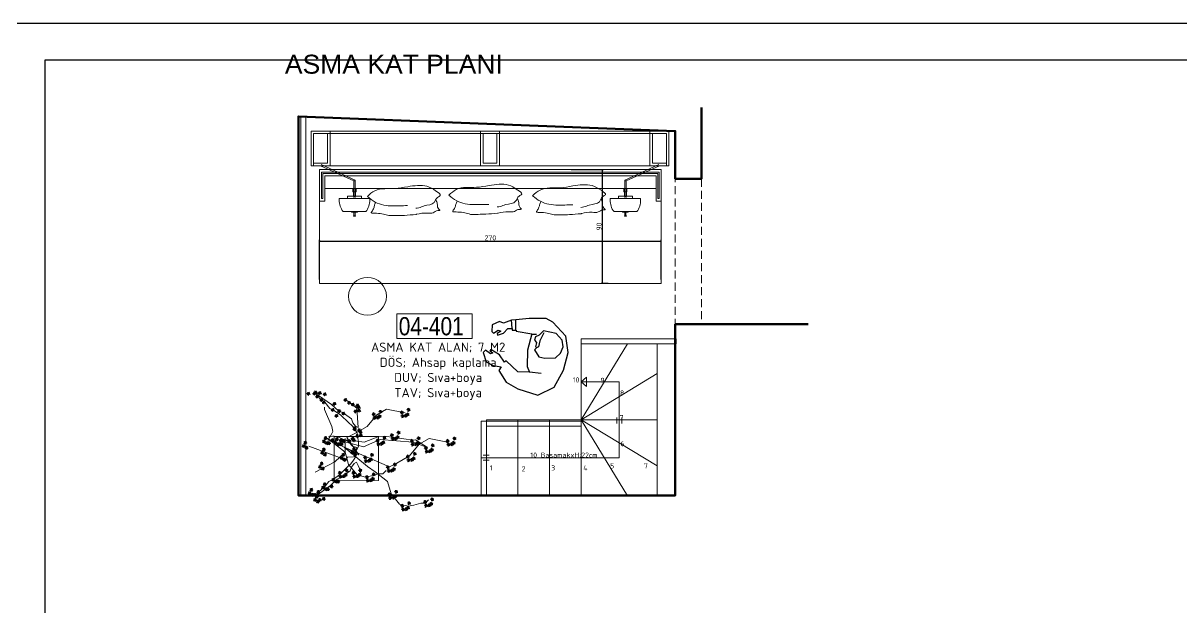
# Model space of a CAD drawing. Header units: inches. Extents: x -10121 to 9010, y 58067 to 62726.
# Drawn here: x -3031 to -2116, y 62264 to 62726 of the extents above; entities that cross this region are included whole.
import ezdxf

# ---------------------------------------------------------------- set-up
doc = ezdxf.new("R2010")
doc.units = ezdxf.units.IN
doc.linetypes.add('HIDDEN', pattern=[9.525, 6.35, -3.175])
for name, color, linetype, lineweight in [('A-DUVAR 0.50', 40, 'Continuous', 50), ('A-YAZI 0.15', 190, 'Continuous', 15), ('Auto-Aydinlatma', 50, 'Continuous', 13), ('Auto-Merdiven', 163, 'Continuous', 9), ('Auto-Mermer', 190, 'Continuous', 15), ('Auto-Metal', 71, 'Continuous', 18), ('Auto-Olcu', 33, 'Continuous', 15), ('Auto-Silik', 251, 'Continuous', 5), ('Auto-Silik_Cizgiler', 47, 'Continuous', 9), ('Auto-SilikCizgiler', 251, 'Continuous', 9), ('Auto-Tefris', 32, 'Continuous', 9), ('Auto-Yazi', 7, 'Continuous', 20), ('yazi mekan 020', 9, 'Continuous', 20)]:
    doc.layers.add(name, color=color, linetype=linetype, lineweight=lineweight)
doc.layers.add('S2000-025 Antet', color=7, linetype='Continuous')
doc.layers.add('tefriş - ince', color=9, linetype='Continuous')
doc.styles.add('1-20', font='isocpeur.ttf', dxfattribs={"height": 4})
doc.styles.get("Standard").update_dxf_attribs({"font": 'arial.ttf'})
doc.styles.add('swis721cnbt10', font='isocpeur.ttf', dxfattribs={"height": 10})
doc.styles.add('swis721cnbt20', font='swissck.ttf', dxfattribs={"height": 20})
doc.dimstyles.new('ölçü 1_20', dxfattribs={"dimtxt": 4, "dimasz": 1, "dimexe": 1, "dimexo": 3, "dimtad": 1, "dimdec": 0, "dimtxsty": '1-20', "dimblk": 'ARCHTICK', "dimcen": 1.5, "dimclrd": 256, "dimclre": 256, "dimclrt": 256, "dimadec": 0, "dimazin": 0, "dimtfac": 1, "dimtdec": 0, "dimtmove": 0, "dimatfit": 3, "dimldrblk": 'ARCHTICK', "dimfxl": 1, "dimlwd": -1, "dimlwe": -1, "dimarcsym": 0})

# ---------------------------------------------------------------- blocks, each defined once
blk = doc.blocks.new('KŞKLŞ')
at = {"layer": 'tefriş - ince'}
for p, q in [((25392.5, -39879.01), (25389.25, -39880.04)), ((25394.67, -39887), (25392.49, -39879.22)), ((25402.32, -39875.06), (25392.5, -39879.01)), ((25415.28, -39871.56), (25402.32, -39875.06)), ((25421.12, -39872.84), (25415.28, -39871.56)), ((25433.87, -39880.77), (25421.12, -39872.84)), ((25380.31, -39883.62), (25375.56, -39887.72)), ((25375.56, -39887.72), (25376.65, -39893.1)), ((25383.87, -39884.09), (25380.31, -39883.62)), ((25389.25, -39880.04), (25383.87, -39884.09)), ((25385.84, -39891.87), (25388.08, -39887.37)), ((25388.08, -39887.37), (25391.54, -39886.35)), ((25391.54, -39886.35), (25389.06, -39879.81)), ((25391.54, -39886.35), (25391.87, -39887.65)), ((25391.87, -39887.65), (25394.9, -39886.81)), ((25394.9, -39886.81), (25395.06, -39887.46)), ((25395.06, -39887.46), (25407.64, -39886.26)), ((25407.64, -39886.26), (25407.72, -39899.61)), ((25407.84, -39886.49), (25411.3, -39885.47)), ((25411.13, -39887.79), (25410.93, -39890.53)), ((25413.39, -39885.83), (25411.13, -39887.79)), ((25415.82, -39881.56), (25413.39, -39885.83)), ((25416.57, -39882.89), (25415.22, -39889.78)), ((25426.04, -39880.83), (25415.82, -39881.56)), ((25432.11, -39884.66), (25426.04, -39880.83)), ((25434.08, -39889.47), (25432.11, -39884.66)), ((25439.34, -39892.82), (25433.87, -39880.77)), ((25376.65, -39893.1), (25378.29, -39893.85)), ((25378.29, -39893.85), (25381.06, -39890.67)), ((25381.06, -39890.67), (25383.38, -39890.84)), ((25383.38, -39890.84), (25381.07, -39893.42)), ((25381.07, -39893.42), (25381.84, -39894.54)), ((25381.84, -39894.54), (25385.84, -39891.87)), ((25410.93, -39890.53), (25412.94, -39891.94)), ((25412.94, -39891.94), (25413.31, -39895.57)), ((25414.12, -39896.06), (25413.14, -39897.89)), ((25415.49, -39894.67), (25414.12, -39896.06)), ((25415.22, -39889.78), (25415.49, -39894.67)), ((25430.8, -39899.61), (25433.68, -39894.95)), ((25433.68, -39894.95), (25434.08, -39889.47)), ((25439.56, -39907.24), (25439.34, -39892.82)), ((25407.72, -39899.61), (25411.04, -39912.15)), ((25413.14, -39897.89), (25417.9, -39902.27)), ((25417.9, -39902.27), (25422.79, -39901.99)), ((25422.79, -39901.99), (25430.8, -39899.61)), ((25375.73, -39908.5), (25374.49, -39910.95)), ((25374.49, -39910.95), (25378.69, -39917.19)), ((25380.47, -39910.33), (25375.73, -39908.5)), ((25379.66, -39906.88), (25379.34, -39908.34)), ((25379.34, -39908.34), (25382.05, -39908.96)), ((25387.33, -39909.14), (25379.66, -39906.88)), ((25382.05, -39908.96), (25380.47, -39910.33)), ((25392.72, -39913.56), (25387.33, -39909.14)), ((25393.88, -39912.16), (25392.72, -39913.56)), ((25405.08, -39918.28), (25393.88, -39912.16)), ((25411.04, -39912.15), (25413.93, -39915.96)), ((25413.95, -39915.75), (25423.16, -39914.31)), ((25435.93, -39922.02), (25439.56, -39907.24)), ((25378.69, -39917.19), (25384.95, -39918.5)), ((25384.95, -39918.5), (25391.35, -39917.91)), ((25391.35, -39917.91), (25390.26, -39921.22)), ((25390.26, -39921.22), (25398.41, -39928.38)), ((25413.93, -39915.96), (25405.08, -39918.28)), ((25425.07, -39931.61), (25435.93, -39922.02)), ((25398.41, -39928.38), (25408.58, -39931.25)), ((25408.58, -39931.25), (25425.07, -39931.61))]:
    blk.add_line(p, q, dxfattribs=at)
blk = doc.blocks.new('_ARCHTICK')
at = {"color": 0, "linetype": 'ByBlock', "const_width": 0.15}
blk.add_lwpolyline([(-0.5, -0.5), (0.5, 0.5)], dxfattribs=at)
blk = doc.blocks.new('39')
at = {"layer": 'Auto-SilikCizgiler'}
for p, q in [((-12, 0), (-9, 0)), ((-11, 10), (-11, 7)), ((-10, 7), (-11, 10)), ((-11, 7), (-10, 5)), ((-5, 5), (-10, 7)), ((-10, 5), (-8, 4)), ((-9, 0), (-6, 0)), ((-8, 4), (-7, 4)), ((-7, 4), (-6, 2)), ((0, 0), (-7, -2)), ((-6, 10), (-5, 9)), ((-4, 10), (-6, 10)), ((-6, 2), (-4, 0)), ((-6, 0), (0, 0)), ((-5, 9), (-4, 7)), ((-3, 1), (-5, 5)), ((0, 0), (-5, -1)), ((-3, 8), (-4, 10)), ((-4, 7), (-3, 4)), ((-4, 0), (0, 0)), ((-2, 4), (-3, 8)), ((-3, 4), (0, 0)), ((0, 0), (-3, 1)), ((-3, -1), (0, 0)), ((0, 0), (-2, 4)), ((1, 15), (-1, 13)), ((-1, 13), (-1, 10)), ((-1, 10), (-1, 5)), ((-1, 5), (0, 2)), ((0, 0), (-1, -2)), ((0, 10), (1, 12)), ((1, 9), (0, 10)), ((7, 2), (0, 0)), ((0, 0), (4, 2)), ((0, 2), (0, 0)), ((0, 0), (2, 2)), ((6, -1), (0, 0)), ((0, 0), (6, 0)), ((0, 0), (1, -3)), ((0, -3), (0, 0)), ((1, 12), (1, 15)), ((2, 6), (1, 9)), ((2, 2), (2, 6)), ((4, 2), (6, 5)), ((6, 5), (8, 7)), ((6, 0), (10, 2)), ((9, 0), (6, -1)), ((10, 4), (7, 2)), ((8, 7), (10, 7)), ((13, 0), (9, 0)), ((10, 7), (10, 6)), ((10, 6), (10, 4)), ((10, 2), (14, 2)), ((15, 2), (13, 0)), ((14, 2), (15, 2)), ((-12, -6), (-13, -8)), ((-13, -8), (-11, -7)), ((-13, -8), (-13, -8)), ((-10, -1), (-12, 0)), ((-10, -4), (-12, -6)), ((-11, -7), (-7, -6)), ((-5, -1), (-10, -1)), ((-7, -2), (-10, -3)), ((-10, -3), (-10, -4)), ((-7, -6), (-6, -4)), ((-7, -13), (-6, -10)), ((-6, -12), (-7, -13)), ((-6, -4), (-3, -1)), ((-5, -5), (-6, -6)), ((-6, -6), (-5, -6)), ((-6, -10), (-5, -8)), ((-5, -10), (-6, -12)), ((-2, -3), (-5, -5)), ((-5, -6), (-2, -5)), ((-5, -8), (-3, -6)), ((-2, -8), (-5, -10)), ((-3, -6), (-1, -5)), ((-1, -2), (-2, -3)), ((-2, -5), (-1, -4)), ((1, -5), (-2, -8)), ((-1, -5), (1, -3)), ((-1, -4), (0, -3)), ((0, -1), (3, -3)), ((1, -3), (0, -1)), ((1, -3), (1, -5)), ((2, -6), (1, -4)), ((3, -9), (2, -6)), ((3, -3), (5, -6)), ((4, -11), (3, -9)), ((6, -13), (4, -11)), ((5, -6), (6, -10)), ((6, -10), (6, -13))]:
    blk.add_line(p, q, dxfattribs=at)
blk = doc.blocks.new('KJKJK')
at = {"layer": 'Auto-Silik_Cizgiler', "elevation": -25.3}
for points in [[(45042.7, -37852.1), (45047.8, -37872.8), (45058.6, -37880.2), (45075.2, -37884.5), (45088.8, -37894), (45096, -37899.8), (45097.3, -37955.6), (45105.9, -37922.4), (45107.7, -37912), (45111.7, -37894.8), (45122.8, -37885.2), (45129.3, -37871.5), (45127.4, -37861.8), (45123.5, -37856.5), (45118.1, -37850.2), (45116, -37845.9), (45111, -37843.9)], [(45091.5, -37955.8), (45087.9, -37935.9), (45072.3, -37922.2), (45059.4, -37887.7), (45057.8, -37870.1), (45055.9, -37885.8), (45057.3, -37887.9), (45067, -37919.4), (45070, -37925.2), (45082.6, -37937.5), (45086, -37947.9), (45089.5, -37954.9), (45089.8, -37965.9), (45091, -37970.8), (45091.8, -37972.5), (45094.3, -37976.3)], [(45033, -37909.6), (45038.2, -37930.2), (45048.9, -37937.6), (45065.5, -37941.9), (45079.1, -37951.5), (45086.3, -37957.2), (45098.3, -37936.6), (45096.2, -37979.8), (45098, -37969.5), (45102, -37952.2), (45113.1, -37942.7), (45119.6, -37928.9), (45117.7, -37919.2), (45113.8, -37913.9), (45108.4, -37907.7), (45106.3, -37903.3), (45101.3, -37901.3)], [(45047.9, -37977.5), (45051.4, -37961.3), (45070.5, -37950.7), (45070.3, -37953.8), (45068.2, -37958.3), (45065.1, -37961.5), (45063.8, -37967.7), (45063, -37972.1), (45062.9, -37978.6), (45059.9, -37988.7), (45056.6, -38006.4), (45054.6, -38009.4), (45056.8, -38009.3), (45057.7, -38007.1), (45058.1, -38005.6), (45058.9, -38004.5), (45060.4, -37999), (45060.6, -37996.6), (45064.8, -37988.5), (45064.8, -37982.7), (45066.2, -37974.3), (45070.1, -37962.9), (45071.8, -37957.3), (45074, -37952.7), (45074.8, -37951.7), (45076, -37949.7), (45077.5, -37948.5), (45079.9, -37946.9), (45085.3, -37943.2), (45089.8, -37941.3), (45095.5, -37941.4), (45097.8, -37942.2), (45101.9, -37940.4), (45102.8, -37941.4), (45106, -37947.3), (45109.6, -37947.6), (45113.4, -37992.2)], [(45092.6, -37975.7), (45095.3, -37975.1), (45097, -37975.3), (45098.3, -37975.2), (45093.9, -37974.8), (45089.3, -37974.5), (45086.9, -37974.3), (45082.1, -37978.1), (45068.2, -37993.7), (45066, -37994.6)]]:
    blk.add_lwpolyline(points, dxfattribs=at)
at = {"layer": 'Auto-Silik_Cizgiler'}
blk.add_lwpolyline([(45118.8, -37924.7), (45113.4, -37927.7), (45109.5, -37932.3), (45107, -37935.6), (45109.5, -37937.4), (45114.3, -37938.5), (45118.7, -37938.2), (45124.4, -37941.1), (45128.3, -37943.2), (45133.5, -37947.2), (45143.2, -37951.2), (45159, -37959.8), (45162.7, -37960.1), (45161.2, -37961.8), (45158.9, -37961.1), (45157.5, -37960.5), (45156.1, -37960.4), (45150.8, -37958.1), (45148.9, -37956.8), (45139.9, -37954.9), (45135.4, -37951.2), (45128, -37947), (45116.6, -37942.9), (45111.3, -37940.8), (45106.3, -37939.5), (45105.1, -37939.6), (45102.7, -37939.2), (45100.9, -37939.6), (45098.1, -37940.5), (45091.8, -37942.4), (45092.5, -37947.5), (45090.4, -37952.5), (45088.7, -37955.9), (45089.8, -37957.8), (45088.1, -37958.7), (45102, -37952.2), (45117.1, -37958), (45137, -37973.1)], dxfattribs=at)
at = {"layer": 'Auto-Silik_Cizgiler', "xscale": 0.1296, "yscale": 0.1296, "zscale": 0.1296}
for p, rotation in [((45108.9, -37840.5, -25.3), 356.7422745732944), ((45114, -37839.3, -25.3), 356.7422745732944), ((45116.2, -37840.5, -25.3), 356.7422745732944), ((45035.8, -37846.7), 356.7422745732944), ((45040.9, -37845.5), 356.7422745732944), ((45041.7, -37852.5), 356.7422745732944), ((45043.1, -37846.7), 356.7422745732944), ((45045, -37849.9), 356.7422745732944), ((45114.8, -37846.3, -25.3), 356.7422745732944), ((45118.2, -37843.7, -25.3), 356.7422745732944), ((45053.3, -37865.7, -25.3), 356.7422745732944), ((45058.4, -37864.5, -25.3), 356.7422745732944), ((45060.5, -37865.7, -25.3), 356.7422745732944), ((45062.5, -37868.9, -25.3), 356.7422745732944), ((45123.8, -37862.3, -25.3), 356.7422745732944), ((45128.9, -37861.1, -25.3), 356.7422745732944), ((45129.7, -37868, -25.3), 356.7422745732944), ((45131.1, -37862.3, -25.3), 356.7422745732944), ((45133, -37865.4, -25.3), 356.7422745732944), ((45059.2, -37871.5, -25.3), 356.7422745732944), ((45070.6, -37880.1, -25.3), 356.7422745732944), ((45075.8, -37878.9, -25.3), 356.7422745732944), ((45077.9, -37880.1, -25.3), 356.7422745732944), ((45118.2, -37880.9, -25.3), 356.7422745732944), ((45123.3, -37879.7, -25.3), 356.7422745732944), ((45125.5, -37880.9, -25.3), 356.7422745732944), ((45052.8, -37883.5, -25.3), 356.7422745732944), ((45057.9, -37882.3, -25.3), 356.7422745732944), ((45058.7, -37889.3, -25.3), 356.7422745732944), ((45060, -37883.5, -25.3), 356.7422745732944), ((45062, -37886.7, -25.3), 356.7422745732944), ((45076.6, -37885.9, -25.3), 356.7422745732944), ((45079.9, -37883.3, -25.3), 356.7422745732944), ((45096.4, -37894.1, -25.3), 356.7422745732944), ((45124.2, -37886.6, -25.3), 356.7422745732944), ((45127.5, -37884, -25.3), 356.7422745732944), ((45028.4, -37907.4, -25.3), 356.7422745732944), ((45033.6, -37906.2, -25.3), 356.7422745732944), ((45035.7, -37907.4, -25.3), 356.7422745732944), ((45056.6, -37906.7, -25.3), 356.7422745732944), ((45061.7, -37905.5, -25.3), 356.7422745732944), ((45063.9, -37906.7, -25.3), 356.7422745732944), ((45091.2, -37895.3, -25.3), 356.7422745732944), ((45097.2, -37901, -25.3), 356.7422745732944), ((45098.5, -37895.3, -25.3), 356.7422745732944), ((45100.5, -37898.4, -25.3), 356.7422745732944), ((45034.4, -37913.1, -25.3), 356.7422745732944), ((45037.7, -37910.5, -25.3), 356.7422745732944), ((45062.5, -37912.4, -25.3), 356.7422745732944), ((45065.8, -37909.9, -25.3), 356.7422745732944), ((45068.7, -37918.8, -25.3), 356.7422745732944), ((45073.9, -37917.6, -25.3), 356.7422745732944), ((45076, -37918.8, -25.3), 356.7422745732944), ((45111.2, -37912.2, -25.3), 356.7422745732944), ((45116.3, -37911, -25.3), 356.7422745732944), ((45117.2, -37917.9, -25.3), 356.7422745732944), ((45118.5, -37912.2, -25.3), 356.7422745732944), ((45120.5, -37915.4, -25.3), 356.7422745732944), ((45048.9, -37934), 356.7422745732944), ((45074.7, -37924.5, -25.3), 356.7422745732944), ((45078, -37921.9, -25.3), 356.7422745732944), ((45092.1, -37923.4, -25.3), 356.7422745732944), ((45097.2, -37922.2, -25.3), 356.7422745732944), ((45098, -37929.1, -25.3), 356.7422745732944), ((45099.4, -37923.4, -25.3), 356.7422745732944), ((45101.3, -37926.5, -25.3), 356.7422745732944), ((45113.4, -37927.9, -25.3), 356.7422745732944), ((45118.6, -37926.7, -25.3), 356.7422745732944), ((45119.4, -37933.7, -25.3), 356.7422745732944), ((45120.7, -37927.9, -25.3), 356.7422745732944), ((45122.7, -37931.1, -25.3), 356.7422745732944), ((45043.8, -37935.2), 356.7422745732944), ((45049.7, -37941), 356.7422745732944), ((45051.1, -37935.2), 356.7422745732944), ((45053, -37938.4), 356.7422745732944), ((45074.1, -37946, -25.3), 86.66096350184166), ((45077.2, -37944.1, -25.3), 86.66096350184166), ((45079.8, -37947.4, -25.3), 86.66096350184166), ((45094.9, -37944.3, -25.3), 317.8832189276011), ((45099.1, -37944.4, -25.3), 317.8832189276011), ((45099.6, -37940.7, -25.3), 317.8832189276011), ((45120.1, -37941.9, -25.3), 356.7422745732944), ((45125.2, -37940.7, -25.3), 356.7422745732944), ((45127.3, -37941.9, -25.3), 356.7422745732944), ((45129.3, -37945, -25.3), 356.7422745732944), ((45135.6, -37945.2), 317.8832189276011), ((45136.6, -37947.5), 317.8832189276011), ((45049.7, -37959.6, -25.3), 86.66096350184166), ((45052.9, -37957.7, -25.3), 86.66096350184166), ((45072.9, -37948.2, -25.3), 86.66096350184166), ((45072.9, -37953.7, -25.3), 86.66096350184166), ((45074.1, -37953.3, -25.3), 86.66096350184166), ((45084.5, -37950.8, -25.3), 86.66096350184166), ((45085.7, -37948.6, -25.3), 86.66096350184166), ((45089, -37953, -25.3), 57.80661504840518), ((45091.6, -37958.6, -25.3), 317.8832189276011), ((45091.6, -37960.5, -25.3), 96.66567069409844), ((45095.7, -37959.6, -25.3), 356.7422745732944), ((45096.4, -37960.9, -25.3), 317.8832189276011), ((45105.6, -37952.7, -25.3), 317.8832189276011), ((45109.7, -37952.7, -25.3), 317.8832189276011), ((45110.2, -37949, -25.3), 317.8832189276011), ((45126, -37947.6, -25.3), 356.7422745732944), ((45136.1, -37951.2), 317.8832189276011), ((45143.6, -37949.6), 317.8832189276011), ((45144.6, -37957.8), 317.8832189276011), ((45148.3, -37951.9), 317.8832189276011), ((45148.8, -37957.8), 317.8832189276011), ((45149.2, -37954.1), 317.8832189276011), ((45155.6, -37960.5, 25.3), 317.8832189276011), ((45160.1, -37951.7), 317.8832189276011), ((45161.1, -37959.9), 317.8832189276011), ((45163.2, -37955.2, -25.3), 356.7422745732944), ((45165.3, -37960), 317.8832189276011), ((45165.8, -37956.3), 317.8832189276011), ((45048.5, -37961.8, -25.3), 86.66096350184166), ((45049.7, -37966.9, -25.3), 86.66096350184166), ((45049.7, -37971.6, -25.3), 86.66096350184166), ((45055.4, -37961, -25.3), 86.66096350184166), ((45063.4, -37972.1, -25.3), 86.66096350184166), ((45092.7, -37966.8, -25.3), 317.8832189276011), ((45092.4, -37962.2, -25.3), 356.7422745732944), ((45095.9, -37970.7, -25.3), 317.8832189276011), ((45096.8, -37966.9, -25.3), 317.8832189276011), ((45097.3, -37963.2, -25.3), 317.8832189276011), ((45100.7, -37973, -25.3), 317.8832189276011), ((45114.2, -37971.5, -25.3), 317.8832189276011), ((45125.1, -37970.7), 317.8832189276011), ((45129.3, -37970.8), 317.8832189276011), ((45129.7, -37967.1), 317.8832189276011), ((45156.7, -37968.7, 25.3), 317.8832189276011), ((45160.4, -37962.8, 25.3), 317.8832189276011), ((45160.9, -37968.8, 25.3), 317.8832189276011), ((45161.3, -37965.1, 25.3), 317.8832189276011), ((45048.5, -37976.7, -25.3), 86.66096350184166), ((45057.8, -37986.1, -25.3), 86.66096350184166), ((45063, -37977.6, -25.3), 86.66096350184166), ((45064.8, -37984.9, -25.3), 86.66096350184166), ((45069.1, -37978.3, -25.3), 86.66096350184166), ((45097, -37978.9, -25.3), 317.8832189276011), ((45101.2, -37979, -25.3), 317.8832189276011), ((45101.6, -37975.3, -25.3), 317.8832189276011), ((45109.6, -37975.1, -25.3), 317.8832189276011), ((45113.8, -37975.2, -25.3), 317.8832189276011), ((45061.3, -37997.6, -25.3), 86.66096350184166), ((45111.5, -37997.4, -25.3), 317.8832189276011), ((45115.7, -37997.5, -25.3), 317.8832189276011), ((45116.1, -37993.8, -25.3), 317.8832189276011), ((45052.6, -38000.5), 86.66096350184166), ((45053.7, -38006.2, -25.3), 86.66096350184166), ((45055.2, -38010.8, -25.3), 86.66096350184166), ((45056.8, -38011.5, -25.3), 86.66096350184166), ((45058.5, -38007.3, -25.3), 86.66096350184166), ((45060, -38001.2, -25.3), 86.66096350184166), ((45059.8, -38017.6), 86.66096350184166)]:
    blk.add_blockref('39', p, dxfattribs=dict(at, rotation=rotation))

msp = doc.modelspace()

# ---------------------------------------------------------------- linework, layer by layer
msp.add_lwpolyline([(-3013.92, 62696.89), (-288.92, 62696.89), (-288.92, 60710.91), (-3013.92, 60710.91)], close=True)
at = {"layer": 'A-DUVAR 0.50'}
msp.add_lwpolyline([(-2494.84, 62659.07), (-2494.84, 62602.89), (-2515.66, 62602.89), (-2515.66, 62640.51), (-2813.61, 62652.19), (-2813.61, 62352.4), (-2515.66, 62352.4), (-2515.66, 62487.78), (-2494.84, 62487.78), (-2410.62, 62487.78)], dxfattribs=at)
at = {"layer": 'Auto-Aydinlatma'}
for points in [[(-2796.11, 62613.19), (-2769.71, 62601.17), (-2769.71, 62588.06)], [(-2795.71, 62614.06), (-2768.75, 62601.79), (-2768.75, 62588.06)], [(-2528.58, 62614.06), (-2555.54, 62601.79), (-2555.54, 62588.06)], [(-2528.18, 62613.19), (-2554.58, 62601.17), (-2554.58, 62588.06)]]:
    msp.add_lwpolyline(points, dxfattribs=at)
for points in [[(-2769.71, 62595.22), (-2768.75, 62595.22), (-2768.75, 62601.17), (-2769.71, 62601.17)], [(-2554.58, 62595.22), (-2555.54, 62595.22), (-2555.54, 62601.17), (-2554.58, 62601.17)], [(-2768.06, 62595.2), (-2770.44, 62595.2), (-2770.44, 62592.62), (-2768.06, 62592.62)], [(-2768.5, 62592.62), (-2770.01, 62592.62), (-2770.01, 62588.93), (-2768.5, 62588.93)], [(-2556.23, 62595.2), (-2553.85, 62595.2), (-2553.85, 62592.62), (-2556.23, 62592.62)], [(-2555.79, 62592.62), (-2554.29, 62592.62), (-2554.29, 62588.93), (-2555.79, 62588.93)], [(-2771.52, 62576.84), (-2766.98, 62576.84), (-2766.98, 62576.4), (-2771.52, 62576.4)], [(-2770.09, 62573.19), (-2768.41, 62573.19), (-2768.41, 62573.56), (-2770.09, 62573.56)], [(-2768.82, 62576.41), (-2769.68, 62576.41), (-2769.68, 62573.56), (-2768.82, 62573.56)], [(-2552.77, 62576.84), (-2557.31, 62576.84), (-2557.31, 62576.4), (-2552.77, 62576.4)], [(-2554.2, 62573.19), (-2555.88, 62573.19), (-2555.88, 62573.56), (-2554.2, 62573.56)], [(-2555.47, 62576.41), (-2554.61, 62576.41), (-2554.61, 62573.56), (-2555.47, 62573.56)]]:
    msp.add_lwpolyline(points, close=True, dxfattribs=at)
for points in [[(-2764.06, 62587.15, 0.173969), (-2763.65, 62588.3), (-2763.65, 62589.14), (-2774.85, 62589.14), (-2774.85, 62588.3, 0.173969), (-2774.44, 62587.15, 0.173969)], [(-2560.23, 62587.15, -0.173969), (-2560.64, 62588.3), (-2560.64, 62589.14), (-2549.44, 62589.14), (-2549.44, 62588.3, -0.173969), (-2549.85, 62587.15, -0.173969)]]:
    msp.add_lwpolyline(points, format="xyb", dxfattribs=at)
for points in [[(-2781.25, 62587.15), (-2757.25, 62587.15), (-2757.25, 62586.05, -0.181474), (-2760.25, 62576.86), (-2778.26, 62576.86, -0.181474), (-2781.25, 62586.05)], [(-2543.04, 62587.15), (-2567.04, 62587.15), (-2567.04, 62586.05, 0.181474), (-2564.04, 62576.86), (-2546.04, 62576.86, 0.181474), (-2543.04, 62586.05)]]:
    msp.add_lwpolyline(points, format="xyb", close=True, dxfattribs=at)
at = {"layer": 'Auto-Merdiven'}
for p, q in [((-2589.99, 62412.2), (-2553.47, 62472.2)), ((-2589.99, 62412.2), (-2529.99, 62448.72)), ((-2561.97, 62409.28), (-2561.97, 62413.92)), ((-2558.01, 62409.28), (-2558.01, 62413.92)), ((-2589.99, 62411.2), (-2664.99, 62411.2)), ((-2589.99, 62407.2), (-2664.99, 62407.2)), ((-2589.99, 62412.2), (-2529.99, 62375.68)), ((-2589.99, 62412.2), (-2553.47, 62352.2)), ((-2667.4, 62384.21), (-2662.86, 62384.21)), ((-2667.4, 62380.19), (-2662.86, 62380.19))]:
    msp.add_line(p, q, dxfattribs=at)
for points in [[(-2589.99, 62472.2), (-2514.99, 62472.2), (-2514.99, 62476.2), (-2589.99, 62476.2)], [(-2529.99, 62412.2), (-2589.99, 62412.2), (-2589.99, 62472.2), (-2529.99, 62472.2)], [(-2668.99, 62411.2), (-2668.99, 62352.4), (-2664.99, 62352.4), (-2664.99, 62411.2)], [(-2639.99, 62412.2), (-2664.99, 62412.2), (-2664.99, 62352.2), (-2639.99, 62352.2)], [(-2614.99, 62412.2), (-2639.99, 62412.2), (-2639.99, 62352.2), (-2614.99, 62352.2)], [(-2589.99, 62412.2), (-2614.99, 62412.2), (-2614.99, 62352.2), (-2589.99, 62352.2)], [(-2529.99, 62412.2), (-2589.99, 62412.2), (-2589.99, 62352.2), (-2529.99, 62352.2)]]:
    msp.add_lwpolyline(points, close=True, dxfattribs=at)
msp.add_lwpolyline([(-2669.42, 62382.2), (-2559.99, 62382.21), (-2559.99, 62442.2), (-2589.99, 62442.2), (-2585.76, 62438.59), (-2585.76, 62445.99), (-2589.99, 62442.2)], dxfattribs=at)
at = {"layer": 'Auto-Mermer'}
msp.add_line((-2813.61, 62652.19), (-2813.61, 62597.19), dxfattribs=at)
msp.add_lwpolyline([(-2515.66, 62640.51), (-2515.68, 62602.89), (-2494.84, 62602.89), (-2494.84, 62659.24)], dxfattribs=at)
at = {"layer": 'Auto-Metal'}
for p, q in [((-2811.61, 62652.19), (-2811.61, 62352.4)), ((-2807.61, 62652.19), (-2807.61, 62352.4))]:
    msp.add_line(p, q, dxfattribs=at)
at = {"layer": 'Auto-Silik', "linetype": 'HIDDEN'}
msp.add_line((-2494.84, 62602.89), (-2494.84, 62487.78), dxfattribs=at)
msp.add_lwpolyline([(-2813.61, 62352.4), (-2515.66, 62352.4), (-2515.66, 62640.51), (-2813.61, 62652.19)], close=True, dxfattribs=at)
at = {"layer": 'Auto-Tefris', "ltscale": 2}
for points in [[(-2803.61, 62640.51), (-2520.68, 62640.51), (-2520.68, 62613.19), (-2803.61, 62613.19)], [(-2803.61, 62640.51), (-2788.61, 62640.51), (-2788.61, 62613.19), (-2803.61, 62613.19)], [(-2801.61, 62638.51), (-2522.68, 62638.51), (-2522.68, 62613.19), (-2801.61, 62613.19)], [(-2801.61, 62638.51), (-2790.61, 62638.51), (-2790.61, 62615.19), (-2801.61, 62615.19)], [(-2669.65, 62640.51), (-2654.65, 62640.51), (-2654.65, 62613.19), (-2669.65, 62613.19)], [(-2667.65, 62638.51), (-2656.65, 62638.51), (-2656.65, 62615.19), (-2667.65, 62615.19)], [(-2520.68, 62640.51), (-2535.68, 62640.51), (-2535.68, 62613.19), (-2520.68, 62613.19)], [(-2522.68, 62638.51), (-2533.68, 62638.51), (-2533.68, 62615.19), (-2522.68, 62615.19)]]:
    msp.add_lwpolyline(points, close=True, dxfattribs=at)
for points in [[(-2792.83, 62585.1), (-2796.83, 62585.1), (-2796.83, 62610.1), (-2526.83, 62610.1), (-2526.83, 62585.1), (-2530.83, 62585.1), (-2530.83, 62605.1), (-2792.83, 62605.1), (-2792.83, 62593.1)], [(-2794.33, 62587.1), (-2795.33, 62587.1), (-2795.33, 62608.1), (-2528.33, 62608.1), (-2528.33, 62587.1), (-2529.33, 62587.1), (-2529.33, 62607.1), (-2794.33, 62607.1), (-2794.33, 62587.1)], [(-2796.83, 62520.1), (-2796.83, 62585.1), (-2792.83, 62585.1), (-2792.83, 62595.1), (-2530.83, 62595.1), (-2530.83, 62585.1), (-2526.83, 62585.1), (-2526.83, 62520.1), (-2796.83, 62520.1)]]:
    msp.add_lwpolyline(points, dxfattribs=at)
msp.add_circle((-2758.97, 62509.88), 15, dxfattribs=at)
for points, knots in [([(-2759.07, 62588.85), (-2757.19, 62590.56), (-2751.13, 62596.05), (-2738.18, 62594.27), (-2726.51, 62596.89), (-2713.2, 62598.5), (-2706.45, 62594.25), (-2699.87, 62589.72), (-2704.86, 62588.01), (-2705.82, 62582.05), (-2713.22, 62582.2), (-2717.76, 62579.9), (-2720.01, 62579.57), (-2720.84, 62579.51)], [0, 0, 0, 0, 7.417235, 23.845875, 35.190456, 50.827395, 59.37334, 63.750373, 66.372122, 71.210933, 79.605811, 84.073032, 86.599329, 86.599329, 86.599329, 86.599329]), ([(-2694.67, 62589.84), (-2692.79, 62591.55), (-2686.74, 62597.04), (-2673.78, 62595.26), (-2662.12, 62597.89), (-2648.8, 62599.49), (-2642.06, 62595.25), (-2635.47, 62590.72), (-2640.46, 62589), (-2641.43, 62583.05), (-2648.82, 62583.19), (-2653.36, 62580.9), (-2655.61, 62580.56), (-2656.44, 62580.51)], [0, 0, 0, 0, 7.417235, 23.845875, 35.190456, 50.827395, 59.37334, 63.750373, 66.372122, 71.210933, 79.605811, 84.073032, 86.599329, 86.599329, 86.599329, 86.599329]), ([(-2628.49, 62589.46), (-2626.61, 62591.17), (-2620.55, 62596.66), (-2607.6, 62594.88), (-2595.93, 62597.51), (-2582.62, 62599.11), (-2575.87, 62594.86), (-2569.29, 62590.34), (-2574.28, 62588.62), (-2575.24, 62582.67), (-2582.64, 62582.81), (-2587.18, 62580.52), (-2589.43, 62580.18), (-2590.26, 62580.13)], [0, 0, 0, 0, 7.417235, 23.845875, 35.190456, 50.827395, 59.37334, 63.750373, 66.372122, 71.210933, 79.605811, 84.073032, 86.599329, 86.599329, 86.599329, 86.599329]), ([(-2752.49, 62584.19), (-2752.88, 62583.28), (-2753.74, 62581.48), (-2753.88, 62579.07), (-2755.74, 62576.72), (-2756.33, 62575.52), (-2748.75, 62575.79), (-2744.82, 62574.48), (-2742.04, 62573.69)], [1.492091, 1.492091, 1.492091, 1.492091, 4.441551, 7.504219, 10.564863, 11.472428, 15.540776, 25.113013, 25.113013, 25.113013, 25.113013]), ([(-2720.67, 62574.57), (-2720.5, 62574.62), (-2717.65, 62575.4), (-2713.43, 62576.16), (-2707.01, 62575.13), (-2704.72, 62578.07), (-2700.81, 62577.33), (-2704.11, 62580.05), (-2703.4, 62583.03), (-2704.44, 62585.18), (-2705.05, 62586.2)], [49.128243, 49.128243, 49.128243, 49.128243, 49.699185, 58.372323, 63.242302, 67.378203, 69.004329, 71.208743, 74.891731, 78.316186, 78.316186, 78.316186, 78.316186]), ([(-2688.1, 62585.18), (-2688.48, 62584.28), (-2689.34, 62582.47), (-2689.48, 62580.07), (-2691.34, 62577.72), (-2691.93, 62576.51), (-2684.36, 62576.79), (-2680.42, 62575.48), (-2677.65, 62574.68)], [1.492091, 1.492091, 1.492091, 1.492091, 4.441551, 7.504219, 10.564863, 11.472428, 15.540776, 25.113013, 25.113013, 25.113013, 25.113013]), ([(-2656.28, 62575.56), (-2656.1, 62575.61), (-2653.25, 62576.39), (-2649.03, 62577.15), (-2642.61, 62576.12), (-2640.32, 62579.06), (-2636.41, 62578.33), (-2639.71, 62581.04), (-2639, 62584.03), (-2640.05, 62586.17), (-2640.66, 62587.2)], [49.128243, 49.128243, 49.128243, 49.128243, 49.699185, 58.372323, 63.242302, 67.378203, 69.004329, 71.208743, 74.891731, 78.316186, 78.316186, 78.316186, 78.316186]), ([(-2621.91, 62584.8), (-2622.3, 62583.9), (-2623.16, 62582.09), (-2623.3, 62579.69), (-2625.16, 62577.34), (-2625.75, 62576.13), (-2618.17, 62576.41), (-2614.24, 62575.1), (-2611.47, 62574.3)], [1.492091, 1.492091, 1.492091, 1.492091, 4.441551, 7.504219, 10.564863, 11.472428, 15.540776, 25.113013, 25.113013, 25.113013, 25.113013]), ([(-2590.09, 62575.18), (-2589.92, 62575.23), (-2587.07, 62576.01), (-2582.85, 62576.77), (-2576.43, 62575.74), (-2574.14, 62578.68), (-2570.23, 62577.95), (-2573.53, 62580.66), (-2572.82, 62583.65), (-2573.86, 62585.79), (-2574.47, 62586.82)], [49.128243, 49.128243, 49.128243, 49.128243, 49.699185, 58.372323, 63.242302, 67.378203, 69.004329, 71.208743, 74.891731, 78.316186, 78.316186, 78.316186, 78.316186])]:
    msp.add_open_spline(points, degree=3, knots=knots, dxfattribs=at)
for points in [[(-2759.07, 62588.85), (-2752.87, 62584.38), (-2738.88, 62581.36), (-2733.54, 62581.46), (-2727.31, 62581.59)], [(-2694.67, 62589.84), (-2688.47, 62585.38), (-2674.48, 62582.36), (-2669.15, 62582.46), (-2662.92, 62582.58)], [(-2628.49, 62589.46), (-2622.29, 62585), (-2608.3, 62581.98), (-2602.97, 62582.08), (-2596.74, 62582.2)], [(-2720.67, 62574.57), (-2729.85, 62573.88), (-2742.04, 62573.69)], [(-2656.28, 62575.56), (-2665.46, 62574.87), (-2677.65, 62574.68)], [(-2590.09, 62575.18), (-2599.27, 62574.49), (-2611.47, 62574.3)]]:
    msp.add_spline(points, degree=3, dxfattribs=at)
at = {"layer": 'Auto-Yazi'}
msp.add_lwpolyline([(-2785.35, 62398.96), (-2750.35, 62399.08), (-2750.22, 62364.08), (-2785.22, 62363.96)], close=True, dxfattribs=at)
at = {"layer": 'S2000-025 Antet'}
msp.add_lwpolyline([(-3048.92, 62725.91), (-278.92, 62725.91), (-278.92, 60685.91), (-3048.92, 60685.91)], close=True, dxfattribs=at)
at = {"layer": 'yazi mekan 020'}
msp.add_lwpolyline([(-2735.89, 62476.58), (-2676.15, 62476.58), (-2676.15, 62495.96), (-2735.89, 62495.96)], close=True, dxfattribs=at)

# ---------------------------------------------------------------- block references
at = {"layer": 'Auto-Tefris', "rotation": 344.4047498155557}
msp.add_blockref('KŞKLŞ', (-16378.24, 107728.61), dxfattribs=at)
at = {"layer": 'Auto-Yazi', "xscale": 0.7, "yscale": 0.7, "zscale": 0.7, "rotation": 244.9464629045497}
msp.add_blockref('KJKJK', (34659.63, 79737.63, 17.7), dxfattribs=at)

# ---------------------------------------------------------------- texts
at = {"layer": 'A-YAZI 0.15', "insert": (-2824.3, 62700.94), "char_height": 15, "width": 936.0291, "attachment_point": 1}
msp.add_mtext('ASMA KAT PLANI', dxfattribs=at)
at = {"layer": 'yazi mekan 020', "style": 'swis721cnbt20'}
msp.add_text('04-401', height=14.4, dxfattribs=at).set_placement((-2734.27, 62479.03))
at = {"layer": 'yazi mekan 020', "char_height": 7.2, "style": 'swis721cnbt10'}
for s, insert, attachment_point in [('ASMA KAT ALAN; 7 M2\\P\\pi-165.6,l165.6;DÖS; Ahsap kaplama\\PDUV; Sıva+boya\\PTAV; Sıva+boya', (-2703.09, 62473.28), 2), ('\\pi-165.6,l165.6;{\\H0.55555x;10} ', (-2594.05, 62441.76), 8), ('\\pi-165.6,l165.6;{\\H0.55555x;9} ', (-2573.14, 62441.44), 8), ('\\pi-165.6,l165.6;{\\H0.55555x;8} ', (-2557.67, 62431.42), 8), ('\\pi-165.6,l165.6;{\\H0.55555x;7} ', (-2558.05, 62411.91), 8), ('\\pi-165.6,l165.6;{\\H0.55555x;10 BasamakxH;22cm} ', (-2603.63, 62382.01), 8), ('\\pi-165.6,l165.6;{\\H0.55555x;6} ', (-2557.38, 62391.29), 8), ('\\pi-165.6,l165.6;{\\H0.55555x;5} ', (-2565.52, 62373.79), 8), ('\\pi-165.6,l165.6;{\\H0.55555x;7} ', (-2538.83, 62373.79), 8), ('\\pi-165.6,l165.6;{\\H0.55555x;1} ', (-2661.32, 62372.13), 8), ('\\pi-165.6,l165.6;{\\H0.55555x;2} ', (-2635.54, 62371.45), 8), ('\\pi-165.6,l165.6;{\\H0.55555x;3} ', (-2612.2, 62372.18), 8), ('\\pi-165.6,l165.6;{\\H0.55555x;4} ', (-2586.73, 62372.19), 8)]:
    msp.add_mtext(s, dxfattribs=dict(at, insert=insert, attachment_point=attachment_point))

# ---------------------------------------------------------------- dimensions: what is measured, and where the dimension line sits
at = {"layer": 'Auto-Olcu', "ltscale": 5}
msp.add_linear_dim(base=(-2573.29, 62610.1), p1=(-2565.6, 62520.1), p2=(-2600.98, 62610.1), angle=90, dimstyle='ölçü 1_20', dxfattribs=at).render()
msp.add_linear_dim(base=(-2526.83, 62553.51), p1=(-2796.83, 62520.1), p2=(-2526.83, 62520.1), dimstyle='ölçü 1_20', dxfattribs=at).render()

doc.saveas('drawing.dxf')
